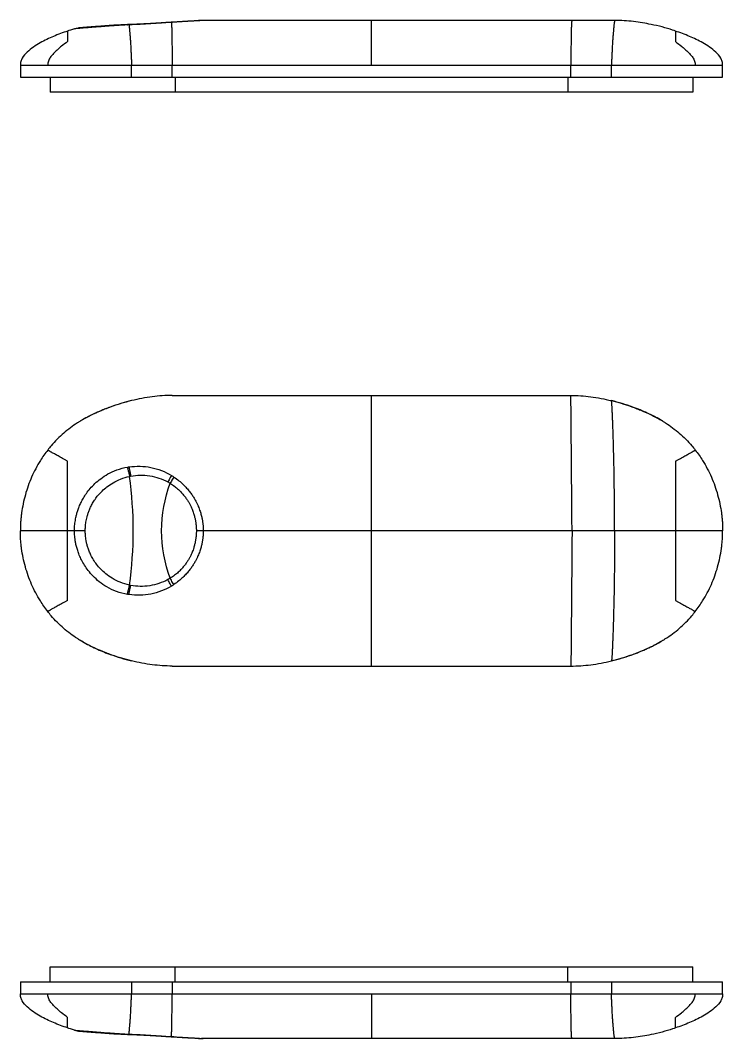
# Model space of a CAD drawing. Extents: x 12 to 460, y -119 to 203.
# Drawn here: x 320.1 to 367.1, y 65.9 to 134 of the extents above; entities that cross this region are included whole.
import ezdxf

# ---------------------------------------------------------------- set-up
doc = ezdxf.new("R2010")
doc.units = 0
doc.header["$LTSCALE"] = 16.335
doc.header["$MEASUREMENT"] = 0
doc.layers.get('0').update_dxf_attribs({"linetype": 'CONTINUOUS'})

msp = doc.modelspace()

# ---------------------------------------------------------------- linework, layer by layer
at = {"color": 7, "linetype": 'Continuous'}
for p, q in [((323.72, 133.469), (323.982, 133.524)), ((323.982, 133.524), (323.983, 133.524)), ((330.209, 133.897), (330.142, 133.899)), ((330.379, 133.908), (330.31, 133.91)), ((330.31, 133.91), (330.31, 133.91)), ((332.344, 134.033), (332.232, 134.029)), ((359.871, 134.033), (332.344, 134.033)), ((343.601, 131.033), (343.601, 134.033)), ((323.263, 133.319), (323.263, 132.61)), ((363.938, 133.319), (363.938, 132.61)), ((320.101, 131.033), (320.101, 130.233)), ((320.101, 131.033), (367.101, 131.033)), ((327.545, 130.233), (327.545, 131.033)), ((330.262, 130.233), (330.262, 131.033)), ((356.939, 130.233), (356.939, 131.033)), ((359.656, 130.233), (359.656, 131.033)), ((367.101, 130.233), (367.101, 131.033)), ((320.101, 130.233), (367.101, 130.233)), ((322.101, 130.233), (322.101, 129.233)), ((330.451, 130.233), (330.451, 129.233)), ((356.751, 130.233), (356.751, 129.233)), ((365.101, 130.233), (365.101, 129.233)), ((365.101, 129.233), (322.101, 129.233)), ((327.545, 108.597), (327.545, 108.597)), ((330.262, 108.944), (356.939, 108.944)), ((343.601, 90.844), (343.601, 108.944)), ((359.656, 108.597), (359.656, 108.597)), ((324.105, 107.221), (324.077, 107.204)), ((363.096, 107.221), (363.124, 107.204)), ((323.263, 95.238), (323.263, 104.549)), ((363.938, 104.549), (363.938, 95.238)), ((324.445, 99.894), (320.101, 99.894)), ((367.101, 99.894), (331.88, 99.894)), ((324.105, 92.567), (324.077, 92.584)), ((363.096, 92.567), (363.124, 92.584)), ((327.545, 91.191), (327.545, 91.191)), ((330.262, 90.844), (356.939, 90.844)), ((359.656, 91.191), (359.656, 91.191)), ((322.101, 69.725), (322.101, 70.725)), ((322.101, 70.725), (365.101, 70.725)), ((330.451, 69.725), (330.451, 70.725)), ((356.751, 69.725), (356.751, 70.725)), ((365.101, 69.725), (365.101, 70.725)), ((320.101, 69.725), (320.101, 68.925)), ((320.101, 69.725), (367.101, 69.725)), ((327.545, 69.725), (327.545, 68.925)), ((330.262, 69.725), (330.262, 68.925)), ((356.939, 69.725), (356.939, 68.925)), ((359.656, 69.725), (359.656, 68.925)), ((367.101, 68.925), (367.101, 69.725)), ((320.101, 68.925), (367.101, 68.925)), ((343.601, 68.925), (343.601, 65.925)), ((323.263, 66.639), (323.263, 67.348)), ((363.938, 66.639), (363.938, 67.348)), ((323.72, 66.489), (323.982, 66.434)), ((323.982, 66.434), (323.983, 66.434)), ((330.209, 66.061), (330.142, 66.059)), ((330.379, 66.049), (330.31, 66.048)), ((330.31, 66.048), (330.31, 66.048)), ((332.344, 65.925), (332.232, 65.929)), ((359.871, 65.925), (332.344, 65.925))]:
    msp.add_line(p, q, dxfattribs=at)
for points in [[(324.048, 133.498), (324.01, 133.495), (323.973, 133.492), (323.936, 133.489)], [(324.018, 133.528), (324.006, 133.526), (323.994, 133.525), (323.982, 133.524)], [(324.441, 133.562), (324.42, 133.56), (324.399, 133.559), (324.378, 133.557)], [(324.443, 133.529), (324.426, 133.527), (324.409, 133.526), (324.391, 133.525)], [(327.325, 133.751), (327.306, 133.75), (327.288, 133.75), (327.27, 133.749)], [(327.325, 133.751), (327.306, 133.75), (327.288, 133.75), (327.27, 133.749)], [(327.415, 133.754), (327.401, 133.753), (327.386, 133.753), (327.372, 133.752)], [(327.372, 133.731), (327.382, 133.741), (327.394, 133.751), (327.408, 133.753)], [(327.416, 133.733), (327.401, 133.732), (327.387, 133.732), (327.372, 133.731)], [(327.408, 133.753), (327.41, 133.753), (327.413, 133.753), (327.415, 133.753)], [(327.48, 133.755), (327.459, 133.755), (327.437, 133.754), (327.415, 133.754)], [(328.064, 133.777), (327.869, 133.769), (327.675, 133.761), (327.48, 133.755)], [(328.458, 133.796), (328.327, 133.789), (328.195, 133.783), (328.064, 133.777)], [(328.802, 133.815), (328.688, 133.808), (328.573, 133.802), (328.458, 133.796)], [(329.232, 133.84), (329.089, 133.832), (328.946, 133.823), (328.802, 133.815)], [(329.529, 133.859), (329.43, 133.853), (329.331, 133.847), (329.232, 133.84)], [(329.968, 133.888), (329.822, 133.878), (329.675, 133.869), (329.529, 133.859)], [(330.121, 133.898), (330.07, 133.894), (330.019, 133.891), (329.968, 133.888)], [(330.142, 133.899), (330.135, 133.898), (330.128, 133.898), (330.121, 133.898)], [(330.178, 133.901), (330.166, 133.9), (330.154, 133.9), (330.142, 133.899)], [(330.209, 133.897), (330.187, 133.895), (330.165, 133.894), (330.142, 133.892)], [(330.224, 133.904), (330.207, 133.903), (330.19, 133.902), (330.173, 133.901)], [(330.295, 133.903), (330.266, 133.901), (330.238, 133.899), (330.209, 133.897)], [(330.31, 133.91), (330.3, 133.909), (330.29, 133.908), (330.28, 133.908)], [(330.379, 133.908), (330.351, 133.906), (330.323, 133.904), (330.295, 133.903)], [(330.379, 133.914), (330.356, 133.913), (330.333, 133.911), (330.31, 133.91)], [(331.661, 133.989), (331.585, 133.984), (331.509, 133.98), (331.432, 133.976)], [(331.814, 133.998), (331.763, 133.995), (331.712, 133.992), (331.661, 133.989)], [(331.919, 134.005), (331.905, 134.004), (331.891, 134.003), (331.877, 134.002)], [(331.92, 134.005), (331.906, 134.004), (331.892, 134.003), (331.877, 134.002)], [(332.09, 134.017), (332.07, 134.016), (332.051, 134.014), (332.031, 134.013)], [(332.167, 134.023), (332.141, 134.021), (332.116, 134.019), (332.09, 134.017)], [(327.545, 108.597), (327.06, 108.479), (326.581, 108.333), (326.111, 108.162)], [(361.09, 108.162), (360.62, 108.333), (360.141, 108.479), (359.656, 108.597)], [(325.741, 108.021), (325.423, 107.895), (325.11, 107.757), (324.804, 107.604)], [(326.112, 108.162), (325.988, 108.117), (325.864, 108.07), (325.741, 108.021)], [(361.09, 108.162), (361.214, 108.117), (361.337, 108.07), (361.46, 108.021)], [(362.398, 107.604), (362.091, 107.757), (361.778, 107.895), (361.46, 108.021)], [(324.105, 107.221), (324.096, 107.215), (324.087, 107.209), (324.077, 107.204)], [(324.134, 107.238), (324.125, 107.232), (324.115, 107.226), (324.105, 107.221)], [(324.134, 107.238), (324.125, 107.232), (324.115, 107.226), (324.105, 107.221)], [(324.804, 107.604), (324.576, 107.49), (324.353, 107.369), (324.134, 107.238)], [(362.398, 107.604), (362.625, 107.49), (362.849, 107.369), (363.067, 107.238)], [(363.096, 107.221), (363.086, 107.226), (363.076, 107.232), (363.067, 107.238)], [(363.067, 107.238), (363.076, 107.232), (363.086, 107.226), (363.096, 107.221)], [(363.124, 107.204), (363.115, 107.209), (363.105, 107.215), (363.096, 107.221)], [(327.407, 96.256), (327.572, 97.46), (327.739, 99.894), (327.572, 102.327), (327.407, 103.532)], [(330.124, 96.717), (329.762, 97.73), (329.351, 99.894), (329.762, 102.058), (330.124, 103.071)], [(324.077, 92.584), (324.087, 92.578), (324.096, 92.573), (324.105, 92.567)], [(324.105, 92.567), (324.115, 92.561), (324.125, 92.555), (324.134, 92.549)], [(324.134, 92.549), (324.125, 92.555), (324.115, 92.561), (324.105, 92.567)], [(324.804, 92.184), (324.576, 92.297), (324.353, 92.419), (324.134, 92.549)], [(324.804, 92.184), (325.11, 92.031), (325.423, 91.892), (325.741, 91.766)], [(361.46, 91.766), (361.778, 91.892), (362.091, 92.031), (362.398, 92.184)], [(362.398, 92.184), (362.625, 92.297), (362.849, 92.419), (363.067, 92.549)], [(363.067, 92.549), (363.076, 92.555), (363.086, 92.561), (363.096, 92.567)], [(363.067, 92.549), (363.076, 92.555), (363.086, 92.561), (363.096, 92.567)], [(363.096, 92.567), (363.105, 92.573), (363.115, 92.578), (363.124, 92.584)], [(326.112, 91.626), (325.988, 91.671), (325.864, 91.718), (325.741, 91.766)], [(326.111, 91.626), (326.581, 91.455), (327.06, 91.309), (327.545, 91.191)], [(359.656, 91.191), (360.141, 91.309), (360.62, 91.455), (361.09, 91.626)], [(361.09, 91.626), (361.214, 91.671), (361.337, 91.718), (361.46, 91.766)], [(323.985, 66.465), (324.003, 66.463), (324.022, 66.462), (324.041, 66.46)], [(324.378, 66.401), (324.399, 66.399), (324.42, 66.397), (324.441, 66.396)], [(327.27, 66.209), (327.288, 66.208), (327.306, 66.207), (327.325, 66.207)], [(327.27, 66.209), (327.288, 66.208), (327.306, 66.207), (327.325, 66.207)], [(327.372, 66.226), (327.382, 66.216), (327.394, 66.207), (327.408, 66.205)], [(327.372, 66.226), (327.387, 66.226), (327.401, 66.225), (327.416, 66.225)], [(327.408, 66.205), (327.41, 66.204), (327.413, 66.204), (327.415, 66.204)], [(327.415, 66.204), (327.437, 66.203), (327.459, 66.203), (327.48, 66.202)], [(327.48, 66.202), (327.675, 66.196), (327.869, 66.189), (328.064, 66.181)], [(328.064, 66.181), (328.195, 66.175), (328.327, 66.168), (328.458, 66.162)], [(328.458, 66.162), (328.573, 66.156), (328.688, 66.149), (328.802, 66.143)], [(328.802, 66.143), (328.946, 66.135), (329.089, 66.126), (329.232, 66.117)], [(329.232, 66.117), (329.331, 66.111), (329.43, 66.105), (329.529, 66.098)], [(329.529, 66.098), (329.675, 66.089), (329.822, 66.08), (329.968, 66.07)], [(329.968, 66.07), (330.019, 66.067), (330.07, 66.063), (330.121, 66.06)], [(330.142, 66.066), (330.165, 66.064), (330.187, 66.062), (330.209, 66.061)], [(330.121, 66.06), (330.128, 66.06), (330.135, 66.059), (330.142, 66.059)], [(330.142, 66.059), (330.152, 66.058), (330.162, 66.058), (330.173, 66.057)], [(330.209, 66.055), (330.231, 66.053), (330.253, 66.052), (330.275, 66.05)], [(330.224, 66.054), (330.241, 66.052), (330.258, 66.051), (330.275, 66.05)], [(330.275, 66.05), (330.287, 66.05), (330.298, 66.049), (330.31, 66.048)], [(330.31, 66.054), (330.333, 66.053), (330.356, 66.051), (330.379, 66.049)], [(330.31, 66.048), (330.333, 66.047), (330.356, 66.045), (330.379, 66.044)], [(330.31, 66.048), (330.333, 66.047), (330.356, 66.045), (330.379, 66.044)], [(330.827, 66.016), (330.957, 66.009), (331.088, 66.001), (331.218, 65.994)], [(331.432, 65.982), (331.509, 65.978), (331.585, 65.973), (331.661, 65.969)], [(331.837, 65.961), (331.869, 65.959), (331.9, 65.957), (331.931, 65.955)], [(331.877, 65.955), (331.891, 65.954), (331.905, 65.953), (331.919, 65.952)], [(331.92, 65.952), (331.957, 65.95), (331.994, 65.947), (332.031, 65.945)], [(332.031, 65.945), (332.051, 65.943), (332.07, 65.942), (332.09, 65.94)], [(332.09, 65.94), (332.116, 65.938), (332.141, 65.936), (332.167, 65.934)]]:
    msp.add_open_spline(points, degree=3, dxfattribs=at)
for points, knots in [([(324.441, 133.562), (324.42, 133.56), (324.333, 133.554), (324.203, 133.544), (324.072, 133.533), (324.005, 133.527), (323.983, 133.524)], [0, 0, 0, 0, 0.0631662, 0.2601363, 0.3905192, 0.4597004, 0.4597004, 0.4597004, 0.4597004]), ([(324.391, 133.525), (324.326, 133.52), (324.212, 133.511), (324.097, 133.502), (324.048, 133.498)], [0, 0, 0, 0, 0.1954442, 0.3448845, 0.3448845, 0.3448845, 0.3448845]), ([(327.27, 133.749), (327.076, 133.743), (326.667, 133.722), (326.073, 133.681), (325.518, 133.641), (325.055, 133.607), (324.706, 133.581), (324.512, 133.567), (324.441, 133.562)], [0, 0, 0, 0, 0.581744, 1.228353, 1.786484, 2.251107, 2.620154, 2.835468, 2.835468, 2.835468, 2.835468]), ([(327.271, 133.727), (327.024, 133.717), (326.565, 133.689), (325.933, 133.642), (325.411, 133.603), (324.995, 133.571), (324.684, 133.547), (324.51, 133.534), (324.443, 133.529)], [0, 0, 0, 0, 0.740191, 1.381389, 1.899703, 2.310237, 2.633547, 2.834874, 2.834874, 2.834874, 2.834874]), ([(327.271, 133.727), (327.283, 133.738), (327.302, 133.749), (327.322, 133.751), (327.325, 133.751)], [0, 0, 0, 0, 0.05015775, 0.05948788, 0.05948788, 0.05948788, 0.05948788]), ([(327.372, 133.731), (327.355, 133.731), (327.321, 133.729), (327.288, 133.728), (327.271, 133.727)], [0, 0, 0, 0, 0.0508752, 0.101429, 0.101429, 0.101429, 0.101429]), ([(327.406, 133.753), (327.379, 133.753), (327.352, 133.752), (327.325, 133.751), (327.325, 133.751)], [0, 0, 0, 0, 0.07986322, 0.0812337, 0.0812337, 0.0812337, 0.0812337]), ([(327.372, 133.752), (327.359, 133.752), (327.343, 133.752), (327.328, 133.751), (327.325, 133.751)], [0, 0, 0, 0, 0.03834485, 0.04672289, 0.04672289, 0.04672289, 0.04672289]), ([(327.372, 133.731), (327.376, 133.695), (327.386, 133.612), (327.4, 133.471), (327.416, 133.296), (327.434, 133.082), (327.449, 132.875), (327.462, 132.681), (327.473, 132.509), (327.484, 132.314), (327.495, 132.097), (327.507, 131.859), (327.52, 131.601), (327.533, 131.324), (327.541, 131.132), (327.545, 131.033)], [0, 0, 0, 0, 0.108901, 0.250468, 0.425116, 0.637551, 0.895208, 1.047249, 1.219196, 1.413976, 1.632404, 1.871579, 2.129127, 2.405856, 2.704639, 2.704639, 2.704639, 2.704639]), ([(327.415, 133.754), (327.414, 133.754), (327.411, 133.753), (327.408, 133.753), (327.406, 133.753)], [0, 0, 0, 0, 0.004440556, 0.009122164, 0.009122164, 0.009122164, 0.009122164]), ([(330.142, 133.899), (329.938, 133.886), (329.492, 133.856), (328.801, 133.813), (328.096, 133.777), (327.633, 133.76), (327.415, 133.754)], [0, 0, 0, 0, 0.613299, 1.33939, 2.078526, 2.730876, 2.730876, 2.730876, 2.730876]), ([(330.142, 133.892), (329.944, 133.879), (329.511, 133.848), (328.834, 133.802), (328.123, 133.761), (327.647, 133.741), (327.416, 133.733)], [0, 0, 0, 0, 0.5959, 1.302741, 2.037068, 2.731244, 2.731244, 2.731244, 2.731244]), ([(330.173, 133.901), (330.172, 133.901), (330.162, 133.9), (330.152, 133.899), (330.142, 133.899)], [0, 0, 0, 0, 0.00123848, 0.03077783, 0.03077783, 0.03077783, 0.03077783]), ([(330.31, 133.91), (330.3, 133.909), (330.256, 133.906), (330.212, 133.903), (330.178, 133.901)], [0, 0, 0, 0, 0.0285781, 0.1325616, 0.1325616, 0.1325616, 0.1325616]), ([(330.209, 133.897), (330.21, 133.893), (330.212, 133.868), (330.216, 133.811), (330.221, 133.717), (330.227, 133.591), (330.232, 133.427), (330.237, 133.216), (330.241, 133.005), (330.244, 132.803), (330.247, 132.617), (330.249, 132.405), (330.252, 132.167), (330.254, 131.907), (330.257, 131.63), (330.259, 131.337), (330.261, 131.136), (330.262, 131.033)], [0, 0, 0, 0, 0.010464, 0.077516, 0.170316, 0.293981, 0.4552, 0.662644, 0.926609, 1.086767, 1.270953, 1.482849, 1.72335, 1.985498, 2.262595, 2.55455, 2.864786, 2.864786, 2.864786, 2.864786]), ([(330.28, 133.908), (330.278, 133.908), (330.26, 133.906), (330.241, 133.905), (330.224, 133.904)], [0, 0, 0, 0, 0.00460364, 0.05648585, 0.05648585, 0.05648585, 0.05648585]), ([(331.877, 134.002), (331.806, 133.998), (331.614, 133.986), (331.264, 133.966), (330.837, 133.942), (330.529, 133.923), (330.379, 133.914)], [0, 0, 0, 0, 0.215976, 0.576346, 1.049982, 1.501584, 1.501584, 1.501584, 1.501584]), ([(331.878, 133.999), (331.856, 133.998), (331.795, 133.994), (331.69, 133.987), (331.553, 133.98), (331.389, 133.97), (331.194, 133.959), (330.962, 133.946), (330.687, 133.929), (330.487, 133.916), (330.379, 133.908)], [0, 0, 0, 0, 0.066747, 0.180561, 0.316694, 0.47944, 0.672979, 0.902347, 1.175555, 1.501606, 1.501606, 1.501606, 1.501606]), ([(331.985, 134.006), (331.959, 134.004), (331.923, 134.002), (331.887, 134), (331.878, 133.999)], [0, 0, 0, 0, 0.0792575, 0.1074914, 0.1074914, 0.1074914, 0.1074914]), ([(332.232, 134.029), (332.217, 134.027), (332.17, 134.024), (332.066, 134.015), (331.977, 134.009), (331.92, 134.005)], [0, 0, 0, 0, 0.0446716, 0.1424567, 0.3123174, 0.3123174, 0.3123174, 0.3123174]), ([(332.106, 134.014), (332.088, 134.013), (332.048, 134.01), (332.007, 134.007), (331.985, 134.006)], [0, 0, 0, 0, 0.0554098, 0.1217169, 0.1217169, 0.1217169, 0.1217169]), ([(332.191, 134.02), (332.178, 134.019), (332.15, 134.017), (332.122, 134.015), (332.106, 134.014)], [0, 0, 0, 0, 0.03834689, 0.08454421, 0.08454421, 0.08454421, 0.08454421]), ([(332.344, 134.033), (332.343, 134.033), (332.341, 134.032), (332.337, 134.032), (332.332, 134.032), (332.326, 134.031), (332.319, 134.031), (332.31, 134.03), (332.299, 134.029), (332.285, 134.028), (332.268, 134.026), (332.247, 134.025), (332.22, 134.023), (332.201, 134.021), (332.191, 134.02)], [0, 0, 0, 0, 0.0036209, 0.0072889, 0.0119546, 0.0177246, 0.0248202, 0.0335938, 0.0445584, 0.0583076, 0.0754172, 0.0965534, 0.122491, 0.154124, 0.154124, 0.154124, 0.154124]), ([(357.022, 134.033), (357.021, 134.033), (357.018, 134.031), (357.015, 134.025), (357.01, 134.012), (357.006, 133.991), (357.001, 133.964), (356.995, 133.929), (356.99, 133.88), (356.985, 133.811), (356.98, 133.717), (356.975, 133.591), (356.969, 133.427), (356.964, 133.216), (356.96, 133.005), (356.957, 132.803), (356.954, 132.617), (356.952, 132.405), (356.949, 132.167), (356.947, 131.907), (356.944, 131.63), (356.942, 131.337), (356.94, 131.136), (356.939, 131.033)], [0, 0, 0, 0, 0.00288, 0.007392, 0.022098, 0.043641, 0.071058, 0.104884, 0.151584, 0.218635, 0.311435, 0.435101, 0.596319, 0.803763, 1.067728, 1.227887, 1.412072, 1.623968, 1.864469, 2.126618, 2.403714, 2.695669, 3.005906, 3.005906, 3.005906, 3.005906]), ([(359.871, 134.033), (359.869, 134.025), (359.865, 133.994), (359.858, 133.946), (359.849, 133.884), (359.839, 133.815), (359.828, 133.727), (359.816, 133.614), (359.801, 133.471), (359.785, 133.296), (359.767, 133.082), (359.752, 132.875), (359.739, 132.681), (359.728, 132.509), (359.717, 132.314), (359.706, 132.097), (359.694, 131.859), (359.681, 131.601), (359.669, 131.324), (359.66, 131.132), (359.656, 131.033)], [0, 0, 0, 0, 0.024037, 0.093609, 0.145391, 0.212767, 0.30059, 0.413205, 0.554772, 0.72942, 0.941855, 1.199512, 1.351553, 1.5235, 1.71828, 1.936708, 2.175883, 2.433431, 2.710159, 3.008943, 3.008943, 3.008943, 3.008943]), ([(363.938, 133.319), (363.877, 133.34), (363.586, 133.44), (363.046, 133.6), (362.373, 133.754), (361.731, 133.87), (360.92, 133.985), (360.293, 134.033), (359.871, 134.033)], [0, 0, 0, 0, 0.193267, 0.922448, 1.688657, 2.263542, 2.878786, 4.145597, 4.145597, 4.145597, 4.145597]), ([(323.263, 133.319), (322.945, 133.206), (322.475, 133.036), (321.866, 132.764), (321.42, 132.528), (320.976, 132.251), (320.552, 131.932), (320.259, 131.597), (320.124, 131.283), (320.101, 131.116), (320.101, 131.033)], [0, 0, 0, 0, 1.011947, 1.500218, 1.998385, 2.524146, 3.069692, 3.588041, 3.835488, 4.085479, 4.085479, 4.085479, 4.085479]), ([(323.72, 133.469), (323.628, 133.441), (323.476, 133.392), (323.324, 133.34), (323.263, 133.319)], [0, 0, 0, 0, 0.287662, 0.4809293, 0.4809293, 0.4809293, 0.4809293]), ([(323.936, 133.489), (323.909, 133.487), (323.863, 133.483), (323.804, 133.478), (323.765, 133.474), (323.74, 133.471), (323.727, 133.47), (323.721, 133.469), (323.72, 133.469)], [0, 0, 0, 0, 0.0814544, 0.1390568, 0.1774603, 0.2008787, 0.213311, 0.2171328, 0.2171328, 0.2171328, 0.2171328]), ([(367.101, 131.033), (367.101, 131.116), (367.077, 131.283), (366.942, 131.597), (366.65, 131.932), (366.225, 132.251), (365.781, 132.528), (365.335, 132.764), (364.727, 133.036), (364.256, 133.206), (363.938, 133.319)], [0, 0, 0, 0, 0.24999, 0.497438, 1.015787, 1.561333, 2.087093, 2.585261, 3.073531, 4.085479, 4.085479, 4.085479, 4.085479]), ([(323.263, 132.61), (323.121, 132.512), (322.912, 132.357), (322.649, 132.128), (322.458, 131.948), (322.27, 131.762), (322.094, 131.558), (321.985, 131.354), (321.94, 131.174), (321.931, 131.08), (321.929, 131.033)], [0, 0, 0, 0, 0.518401, 0.779992, 1.042922, 1.30709, 1.574484, 1.848635, 1.989044, 2.130589, 2.130589, 2.130589, 2.130589]), ([(363.938, 132.61), (364.081, 132.512), (364.289, 132.357), (364.552, 132.128), (364.743, 131.948), (364.932, 131.762), (365.107, 131.558), (365.216, 131.354), (365.261, 131.174), (365.27, 131.08), (365.272, 131.033)], [0, 0, 0, 0, 0.518401, 0.779992, 1.042922, 1.30709, 1.574484, 1.848635, 1.989044, 2.130589, 2.130589, 2.130589, 2.130589]), ([(327.545, 108.597), (327.102, 108.489), (326.622, 108.345), (326.152, 108.177), (326.112, 108.162)], [0, 0, 0, 0, 1.369548, 1.498645, 1.498645, 1.498645, 1.498645]), ([(330.262, 108.944), (329.817, 108.944), (328.902, 108.879), (328.002, 108.709), (327.545, 108.597)], [0, 0, 0, 0, 1.333292, 2.743324, 2.743324, 2.743324, 2.743324]), ([(356.939, 108.944), (357.384, 108.944), (358.299, 108.879), (359.199, 108.709), (359.656, 108.597)], [0, 0, 0, 0, 1.333292, 2.743324, 2.743324, 2.743324, 2.743324]), ([(357.022, 99.894), (357.018, 100.319), (357.011, 101.17), (357.001, 102.446), (356.991, 103.718), (356.982, 104.773), (356.975, 105.609), (356.97, 106.223), (356.965, 106.825), (356.961, 107.314), (356.957, 107.69), (356.955, 107.914), (356.953, 108.084), (356.952, 108.202), (356.951, 108.313), (356.95, 108.417), (356.948, 108.513), (356.947, 108.602), (356.946, 108.671), (356.945, 108.723), (356.944, 108.759), (356.944, 108.792), (356.943, 108.824), (356.943, 108.853), (356.942, 108.876), (356.942, 108.893), (356.941, 108.905), (356.941, 108.915), (356.941, 108.924), (356.94, 108.932), (356.94, 108.937), (356.94, 108.941), (356.94, 108.942), (356.939, 108.943), (356.939, 108.944), (356.939, 108.944)], [0, 0, 0, 0, 1.27702, 2.553093, 3.826411, 5.092861, 5.71833, 6.334267, 6.936847, 7.521937, 7.801894, 8.067014, 8.19212, 8.310799, 8.422005, 8.525614, 8.621747, 8.710567, 8.792107, 8.829993, 8.865847, 8.899588, 8.931141, 8.960436, 8.987399, 8.999944, 9.011644, 9.022255, 9.031532, 9.039232, 9.045112, 9.047294, 9.04893, 9.049992, 9.050463, 9.050463, 9.050463, 9.050463]), ([(359.656, 108.597), (360.099, 108.489), (360.579, 108.345), (361.049, 108.177), (361.09, 108.162)], [0, 0, 0, 0, 1.369548, 1.498645, 1.498645, 1.498645, 1.498645]), ([(359.871, 99.894), (359.871, 100.3), (359.868, 101.112), (359.858, 102.327), (359.842, 103.538), (359.822, 104.54), (359.803, 105.334), (359.787, 105.917), (359.77, 106.485), (359.753, 106.947), (359.739, 107.308), (359.731, 107.528), (359.723, 107.7), (359.718, 107.824), (359.712, 107.942), (359.706, 108.055), (359.7, 108.16), (359.694, 108.256), (359.688, 108.344), (359.683, 108.41), (359.679, 108.458), (359.676, 108.49), (359.672, 108.518), (359.669, 108.543), (359.666, 108.564), (359.663, 108.58), (359.66, 108.59), (359.658, 108.595), (359.656, 108.597), (359.656, 108.597)], [0, 0, 0, 0, 1.218664, 2.435495, 3.646914, 4.849194, 5.443875, 6.028914, 6.598061, 7.148488, 7.417145, 7.680404, 7.808926, 7.933622, 8.052864, 8.165626, 8.27104, 8.368254, 8.456352, 8.53414, 8.568776, 8.600373, 8.628786, 8.653872, 8.675342, 8.692318, 8.703834, 8.70733, 8.709351, 8.709351, 8.709351, 8.709351]), ([(325.741, 108.021), (325.683, 107.998), (325.397, 107.882), (325.084, 107.742), (324.833, 107.618), (324.804, 107.604)], [0, 0, 0, 0, 0.187376, 0.928694, 1.026911, 1.026911, 1.026911, 1.026911]), ([(326.111, 108.162), (326.077, 108.15), (325.953, 108.104), (325.83, 108.057), (325.741, 108.021)], [0, 0, 0, 0, 0.1092585, 0.3957963, 0.3957963, 0.3957963, 0.3957963]), ([(361.46, 108.021), (361.371, 108.057), (361.248, 108.104), (361.124, 108.15), (361.09, 108.162)], [0, 0, 0, 0, 0.2865378, 0.3957963, 0.3957963, 0.3957963, 0.3957963]), ([(361.46, 108.021), (361.518, 107.998), (361.805, 107.882), (362.117, 107.742), (362.368, 107.618), (362.398, 107.604)], [0, 0, 0, 0, 0.187376, 0.928694, 1.026911, 1.026911, 1.026911, 1.026911]), ([(324.077, 107.204), (324.025, 107.172), (323.649, 106.938), (322.969, 106.438), (322.332, 105.793), (322.004, 105.388), (321.929, 105.291)], [0, 0, 0, 0, 0.18237, 1.330199, 2.520559, 2.891171, 2.891171, 2.891171, 2.891171]), ([(324.804, 107.604), (324.737, 107.571), (324.511, 107.455), (324.289, 107.331), (324.134, 107.238)], [0, 0, 0, 0, 0.223021, 0.762523, 0.762523, 0.762523, 0.762523]), ([(363.067, 107.238), (362.912, 107.331), (362.69, 107.455), (362.464, 107.571), (362.398, 107.604)], [0, 0, 0, 0, 0.539502, 0.762523, 0.762523, 0.762523, 0.762523]), ([(363.124, 107.204), (363.176, 107.172), (363.552, 106.938), (364.232, 106.438), (364.869, 105.793), (365.197, 105.388), (365.272, 105.291)], [0, 0, 0, 0, 0.18237, 1.330199, 2.520559, 2.891171, 2.891171, 2.891171, 2.891171]), ([(321.929, 105.291), (321.754, 105.065), (321.353, 104.487), (320.828, 103.492), (320.477, 102.507), (320.281, 101.699), (320.194, 101.191), (320.145, 100.787), (320.124, 100.536), (320.112, 100.337), (320.105, 100.188), (320.101, 100.041), (320.101, 99.943), (320.101, 99.894)], [0, 0, 0, 0, 0.857179, 2.106774, 3.361473, 3.984429, 4.6003, 4.904632, 5.205982, 5.355412, 5.503938, 5.651507, 5.798066, 5.798066, 5.798066, 5.798066]), ([(323.263, 104.549), (323.206, 104.581), (323.093, 104.644), (322.928, 104.736), (322.774, 104.821), (322.633, 104.899), (322.506, 104.97), (322.392, 105.033), (322.29, 105.09), (322.201, 105.139), (322.128, 105.18), (322.068, 105.213), (322.021, 105.239), (321.985, 105.26), (321.957, 105.274), (321.941, 105.285), (321.931, 105.288), (321.929, 105.291)], [0, 0, 0, 0, 0.196895, 0.387614, 0.565658, 0.726431, 0.870189, 1.000751, 1.118718, 1.22088, 1.304842, 1.371732, 1.424656, 1.466337, 1.497367, 1.516718, 1.52658, 1.52658, 1.52658, 1.52658]), ([(363.938, 104.549), (363.995, 104.581), (364.108, 104.644), (364.273, 104.736), (364.427, 104.821), (364.568, 104.899), (364.695, 104.97), (364.809, 105.033), (364.911, 105.09), (365, 105.139), (365.074, 105.18), (365.133, 105.213), (365.18, 105.239), (365.216, 105.26), (365.244, 105.274), (365.26, 105.285), (365.27, 105.288), (365.272, 105.291)], [0, 0, 0, 0, 0.196895, 0.387614, 0.565658, 0.726431, 0.870189, 1.000751, 1.118718, 1.22088, 1.304842, 1.371732, 1.424656, 1.466337, 1.497367, 1.516718, 1.52658, 1.52658, 1.52658, 1.52658]), ([(365.272, 105.291), (365.447, 105.065), (365.849, 104.487), (366.373, 103.492), (366.724, 102.507), (366.92, 101.699), (367.007, 101.191), (367.056, 100.787), (367.077, 100.536), (367.089, 100.337), (367.096, 100.188), (367.1, 100.041), (367.101, 99.943), (367.101, 99.894)], [0, 0, 0, 0, 0.857179, 2.106774, 3.361473, 3.984429, 4.6003, 4.904632, 5.205982, 5.355412, 5.503938, 5.651507, 5.798066, 5.798066, 5.798066, 5.798066]), ([(327.372, 104.166), (327.616, 104.201), (328.11, 104.231), (328.846, 104.149), (329.556, 103.941), (329.999, 103.723), (330.209, 103.596)], [0, 0, 0, 0, 0.738742, 1.476451, 2.211218, 2.948224, 2.948224, 2.948224, 2.948224]), ([(323.72, 99.894), (323.72, 99.949), (323.723, 100.061), (323.734, 100.231), (323.752, 100.406), (323.78, 100.593), (323.819, 100.795), (323.873, 101.016), (323.946, 101.256), (324.041, 101.516), (324.166, 101.795), (324.325, 102.092), (324.526, 102.405), (324.779, 102.732), (325.096, 103.067), (325.489, 103.4), (325.977, 103.719), (326.577, 103.993), (327.029, 104.112), (327.271, 104.151)], [0, 0, 0, 0, 0.165707, 0.33556, 0.509895, 0.695823, 0.900756, 1.127352, 1.377669, 1.653564, 1.958045, 2.293153, 2.663101, 3.074826, 3.530674, 4.042177, 4.618114, 5.275609, 6.011018, 6.011018, 6.011018, 6.011018]), ([(324.445, 99.894), (324.445, 99.939), (324.447, 100.031), (324.456, 100.171), (324.47, 100.318), (324.491, 100.474), (324.521, 100.644), (324.563, 100.83), (324.621, 101.033), (324.699, 101.253), (324.801, 101.49), (324.932, 101.742), (325.099, 102.008), (325.31, 102.286), (325.575, 102.57), (325.907, 102.853), (326.32, 103.127), (326.825, 103.368), (327.204, 103.486), (327.407, 103.532)], [0, 0, 0, 0, 0.135418, 0.275962, 0.421512, 0.577296, 0.749202, 0.939389, 1.149765, 1.381953, 1.638559, 1.921345, 2.233372, 2.580348, 2.965533, 3.398504, 3.885911, 4.447394, 5.072171, 5.072171, 5.072171, 5.072171]), ([(327.271, 104.151), (327.288, 104.154), (327.321, 104.159), (327.355, 104.164), (327.372, 104.166)], [0, 0, 0, 0, 0.0510821, 0.1023402, 0.1023402, 0.1023402, 0.1023402]), ([(327.271, 104.151), (327.286, 104.082), (327.315, 103.944), (327.361, 103.737), (327.392, 103.6), (327.407, 103.532)], [0, 0, 0, 0, 0.2118507, 0.4247785, 0.6344915, 0.6344915, 0.6344915, 0.6344915]), ([(327.372, 104.166), (327.384, 104.097), (327.408, 103.959), (327.445, 103.753), (327.47, 103.616), (327.482, 103.548)], [0, 0, 0, 0, 0.2096228, 0.4201942, 0.6275616, 0.6275616, 0.6275616, 0.6275616]), ([(327.407, 103.532), (327.42, 103.535), (327.445, 103.54), (327.47, 103.545), (327.482, 103.548)], [0, 0, 0, 0, 0.03815938, 0.07624075, 0.07624075, 0.07624075, 0.07624075]), ([(327.482, 103.548), (327.691, 103.587), (328.118, 103.631), (328.759, 103.588), (329.387, 103.435), (329.782, 103.262), (329.971, 103.159)], [0, 0, 0, 0, 0.638333, 1.27931, 1.919996, 2.565939, 2.565939, 2.565939, 2.565939]), ([(330.209, 103.596), (330.182, 103.548), (330.128, 103.45), (330.049, 103.304), (329.997, 103.207), (329.971, 103.159)], [0, 0, 0, 0, 0.167696, 0.3344545, 0.4981979, 0.4981979, 0.4981979, 0.4981979]), ([(330.209, 103.596), (330.238, 103.579), (330.295, 103.544), (330.351, 103.507), (330.379, 103.489)], [0, 0, 0, 0, 0.1004754, 0.2008827, 0.2008827, 0.2008827, 0.2008827]), ([(329.971, 103.159), (329.997, 103.145), (330.048, 103.116), (330.099, 103.086), (330.124, 103.071)], [0, 0, 0, 0, 0.0884945, 0.1769941, 0.1769941, 0.1769941, 0.1769941]), ([(330.379, 103.489), (330.35, 103.442), (330.292, 103.349), (330.207, 103.209), (330.152, 103.117), (330.124, 103.071)], [0, 0, 0, 0, 0.164852, 0.3286946, 0.4895549, 0.4895549, 0.4895549, 0.4895549]), ([(330.124, 103.071), (330.229, 103.007), (330.422, 102.876), (330.678, 102.662), (330.891, 102.449), (331.069, 102.241), (331.217, 102.042), (331.34, 101.852), (331.441, 101.674), (331.524, 101.506), (331.592, 101.349), (331.649, 101.202), (331.696, 101.064), (331.734, 100.936), (331.766, 100.817), (331.791, 100.708), (331.811, 100.608), (331.828, 100.516), (331.84, 100.433), (331.85, 100.357), (331.858, 100.287), (331.865, 100.222), (331.87, 100.159), (331.874, 100.096), (331.877, 100.032), (331.88, 99.965), (331.88, 99.918), (331.88, 99.894)], [0, 0, 0, 0, 0.368686, 0.699221, 0.998213, 1.271034, 1.518808, 1.743263, 1.947333, 2.133602, 2.304623, 2.46212, 2.60712, 2.740513, 2.862922, 2.974924, 3.077117, 3.17009, 3.254412, 3.330585, 3.39982, 3.464437, 3.526887, 3.589249, 3.652983, 3.719506, 3.792275, 3.792275, 3.792275, 3.792275]), ([(330.379, 103.489), (330.495, 103.411), (330.708, 103.254), (330.99, 103.004), (331.225, 102.759), (331.421, 102.524), (331.586, 102.3), (331.723, 102.088), (331.836, 101.889), (331.93, 101.701), (332.008, 101.526), (332.072, 101.362), (332.126, 101.209), (332.17, 101.067), (332.206, 100.935), (332.236, 100.813), (332.26, 100.702), (332.279, 100.599), (332.295, 100.506), (332.307, 100.421), (332.317, 100.343), (332.325, 100.27), (332.332, 100.198), (332.337, 100.127), (332.341, 100.054), (332.344, 99.976), (332.344, 99.922), (332.344, 99.894)], [0, 0, 0, 0, 0.418201, 0.792582, 1.129854, 1.435725, 1.712123, 1.962809, 2.191142, 2.399636, 2.590701, 2.766421, 2.928062, 3.076739, 3.213257, 3.338276, 3.452463, 3.556468, 3.650917, 3.736359, 3.814149, 3.886899, 3.957407, 4.028109, 4.100853, 4.177588, 4.262499, 4.262499, 4.262499, 4.262499]), ([(321.929, 94.497), (321.754, 94.723), (321.353, 95.301), (320.828, 96.295), (320.477, 97.281), (320.281, 98.089), (320.194, 98.596), (320.145, 99.001), (320.124, 99.252), (320.112, 99.451), (320.105, 99.599), (320.101, 99.747), (320.101, 99.845), (320.101, 99.894)], [0, 0, 0, 0, 0.857179, 2.106774, 3.361473, 3.984429, 4.6003, 4.904632, 5.205982, 5.355412, 5.503938, 5.651507, 5.798066, 5.798066, 5.798066, 5.798066]), ([(327.271, 95.636), (327.019, 95.677), (326.542, 95.805), (325.906, 96.105), (325.386, 96.463), (324.973, 96.839), (324.648, 97.215), (324.394, 97.579), (324.197, 97.926), (324.048, 98.253), (323.936, 98.557), (323.855, 98.838), (323.797, 99.095), (323.759, 99.326), (323.735, 99.533), (323.723, 99.719), (323.72, 99.837), (323.72, 99.894)], [0, 0, 0, 0, 0.764478, 1.471831, 2.098731, 2.651957, 3.144358, 3.585808, 3.981535, 4.33914, 4.661434, 4.952677, 5.216028, 5.450819, 5.656825, 5.840787, 6.010392, 6.010392, 6.010392, 6.010392]), ([(327.407, 96.256), (327.196, 96.303), (326.796, 96.43), (326.26, 96.693), (325.82, 96.999), (325.472, 97.319), (325.199, 97.637), (324.989, 97.947), (324.827, 98.242), (324.704, 98.518), (324.614, 98.776), (324.549, 99.013), (324.504, 99.229), (324.475, 99.424), (324.457, 99.597), (324.447, 99.751), (324.445, 99.848), (324.445, 99.894)], [0, 0, 0, 0, 0.649641, 1.253299, 1.78373, 2.251799, 2.667317, 3.039457, 3.373399, 3.674839, 3.946068, 4.190769, 4.411745, 4.608584, 4.780739, 4.933068, 5.07169, 5.07169, 5.07169, 5.07169]), ([(331.88, 99.894), (331.88, 99.87), (331.88, 99.825), (331.877, 99.76), (331.874, 99.7), (331.871, 99.641), (331.866, 99.582), (331.86, 99.52), (331.853, 99.455), (331.844, 99.384), (331.833, 99.306), (331.819, 99.221), (331.801, 99.128), (331.779, 99.027), (331.752, 98.917), (331.719, 98.799), (331.679, 98.671), (331.63, 98.535), (331.572, 98.39), (331.502, 98.235), (331.417, 98.07), (331.315, 97.896), (331.193, 97.711), (331.046, 97.517), (330.871, 97.316), (330.662, 97.111), (330.413, 96.905), (330.226, 96.779), (330.124, 96.717)], [0, 0, 0, 0, 0.071859, 0.135349, 0.194833, 0.252838, 0.311547, 0.372663, 0.437879, 0.509014, 0.58741, 0.6736, 0.768108, 0.871483, 0.984289, 1.107078, 1.240326, 1.38465, 1.540911, 1.710156, 1.894186, 2.095395, 2.316066, 2.558882, 2.824964, 3.115733, 3.436206, 3.792319, 3.792319, 3.792319, 3.792319]), ([(332.344, 99.894), (332.344, 99.866), (332.344, 99.813), (332.341, 99.739), (332.337, 99.67), (332.333, 99.603), (332.327, 99.536), (332.32, 99.467), (332.311, 99.394), (332.3, 99.314), (332.286, 99.227), (332.269, 99.132), (332.248, 99.028), (332.222, 98.915), (332.19, 98.793), (332.152, 98.662), (332.106, 98.52), (332.051, 98.369), (331.984, 98.207), (331.905, 98.034), (331.81, 97.851), (331.696, 97.656), (331.559, 97.449), (331.396, 97.232), (331.202, 97.003), (330.972, 96.767), (330.697, 96.525), (330.491, 96.374), (330.379, 96.299)], [0, 0, 0, 0, 0.083856, 0.157124, 0.225071, 0.290892, 0.357229, 0.426085, 0.499403, 0.579238, 0.667095, 0.763563, 0.869216, 0.984661, 1.110525, 1.247423, 1.395927, 1.556858, 1.731267, 1.920443, 2.126497, 2.35153, 2.597904, 2.868855, 3.167411, 3.495563, 3.8586, 4.262541, 4.262541, 4.262541, 4.262541]), ([(357.022, 99.894), (357.018, 99.468), (357.011, 98.617), (357.001, 97.342), (356.991, 96.07), (356.982, 95.015), (356.975, 94.179), (356.97, 93.564), (356.965, 92.963), (356.961, 92.474), (356.957, 92.097), (356.955, 91.874), (356.953, 91.704), (356.952, 91.586), (356.951, 91.475), (356.95, 91.371), (356.948, 91.275), (356.947, 91.186), (356.946, 91.117), (356.945, 91.065), (356.944, 91.029), (356.944, 90.995), (356.943, 90.964), (356.943, 90.935), (356.942, 90.912), (356.942, 90.895), (356.941, 90.883), (356.941, 90.872), (356.941, 90.863), (356.94, 90.856), (356.94, 90.85), (356.94, 90.847), (356.94, 90.845), (356.939, 90.844), (356.939, 90.844), (356.939, 90.844)], [0, 0, 0, 0, 1.27702, 2.553093, 3.826411, 5.092861, 5.71833, 6.334267, 6.936847, 7.521937, 7.801894, 8.067014, 8.19212, 8.310799, 8.422005, 8.525614, 8.621747, 8.710567, 8.792107, 8.829993, 8.865847, 8.899588, 8.931141, 8.960436, 8.987399, 8.999944, 9.011644, 9.022255, 9.031532, 9.039232, 9.045112, 9.047294, 9.04893, 9.049992, 9.050463, 9.050463, 9.050463, 9.050463]), ([(359.871, 99.894), (359.871, 99.488), (359.868, 98.676), (359.858, 97.46), (359.842, 96.25), (359.822, 95.247), (359.803, 94.454), (359.787, 93.871), (359.77, 93.303), (359.753, 92.841), (359.739, 92.48), (359.731, 92.26), (359.723, 92.088), (359.718, 91.964), (359.712, 91.845), (359.706, 91.733), (359.7, 91.628), (359.694, 91.531), (359.688, 91.444), (359.683, 91.377), (359.679, 91.329), (359.676, 91.298), (359.672, 91.27), (359.669, 91.245), (359.666, 91.224), (359.663, 91.208), (359.66, 91.197), (359.658, 91.192), (359.656, 91.191), (359.656, 91.191)], [0, 0, 0, 0, 1.218664, 2.435495, 3.646914, 4.849194, 5.443875, 6.028914, 6.598061, 7.148488, 7.417145, 7.680404, 7.808926, 7.933622, 8.052864, 8.165626, 8.27104, 8.368254, 8.456352, 8.53414, 8.568776, 8.600373, 8.628786, 8.653872, 8.675342, 8.692318, 8.703834, 8.70733, 8.709351, 8.709351, 8.709351, 8.709351]), ([(365.272, 94.497), (365.447, 94.723), (365.849, 95.301), (366.373, 96.295), (366.724, 97.281), (366.92, 98.089), (367.007, 98.596), (367.056, 99.001), (367.077, 99.252), (367.089, 99.451), (367.096, 99.599), (367.1, 99.747), (367.101, 99.845), (367.101, 99.894)], [0, 0, 0, 0, 0.857179, 2.106774, 3.361473, 3.984429, 4.6003, 4.904632, 5.205982, 5.355412, 5.503938, 5.651507, 5.798066, 5.798066, 5.798066, 5.798066]), ([(330.124, 96.717), (330.099, 96.702), (330.048, 96.672), (329.997, 96.643), (329.971, 96.629)], [0, 0, 0, 0, 0.0884995, 0.1769941, 0.1769941, 0.1769941, 0.1769941]), ([(330.379, 96.299), (330.35, 96.346), (330.292, 96.439), (330.207, 96.578), (330.152, 96.671), (330.124, 96.717)], [0, 0, 0, 0, 0.164852, 0.3286946, 0.4895549, 0.4895549, 0.4895549, 0.4895549]), ([(327.271, 95.636), (327.286, 95.705), (327.315, 95.844), (327.361, 96.05), (327.392, 96.188), (327.407, 96.256)], [0, 0, 0, 0, 0.2118508, 0.4247787, 0.6344917, 0.6344917, 0.6344917, 0.6344917]), ([(327.372, 95.622), (327.384, 95.691), (327.408, 95.829), (327.445, 96.035), (327.47, 96.172), (327.482, 96.24)], [0, 0, 0, 0, 0.2096228, 0.4201942, 0.6275615, 0.6275615, 0.6275615, 0.6275615]), ([(330.209, 96.191), (329.999, 96.064), (329.556, 95.846), (328.846, 95.639), (328.11, 95.557), (327.616, 95.586), (327.372, 95.622)], [0, 0, 0, 0, 0.737006, 1.471773, 2.209483, 2.948224, 2.948224, 2.948224, 2.948224]), ([(327.482, 96.24), (327.47, 96.242), (327.445, 96.247), (327.42, 96.253), (327.407, 96.256)], [0, 0, 0, 0, 0.03808137, 0.07624075, 0.07624075, 0.07624075, 0.07624075]), ([(329.971, 96.629), (329.782, 96.525), (329.387, 96.353), (328.759, 96.2), (328.118, 96.157), (327.691, 96.2), (327.482, 96.24)], [0, 0, 0, 0, 0.645943, 1.286629, 1.927606, 2.565939, 2.565939, 2.565939, 2.565939]), ([(330.209, 96.191), (330.182, 96.24), (330.128, 96.338), (330.049, 96.483), (329.997, 96.58), (329.971, 96.629)], [0, 0, 0, 0, 0.167696, 0.3344545, 0.498198, 0.498198, 0.498198, 0.498198]), ([(330.379, 96.299), (330.351, 96.28), (330.295, 96.244), (330.238, 96.208), (330.209, 96.191)], [0, 0, 0, 0, 0.1004074, 0.2008827, 0.2008827, 0.2008827, 0.2008827]), ([(327.372, 95.622), (327.355, 95.624), (327.321, 95.628), (327.288, 95.634), (327.271, 95.636)], [0, 0, 0, 0, 0.0512581, 0.1023402, 0.1023402, 0.1023402, 0.1023402]), ([(323.263, 95.238), (323.206, 95.207), (323.093, 95.144), (322.928, 95.052), (322.774, 94.966), (322.633, 94.888), (322.506, 94.818), (322.392, 94.754), (322.29, 94.698), (322.201, 94.648), (322.128, 94.607), (322.068, 94.574), (322.021, 94.548), (321.985, 94.528), (321.957, 94.513), (321.941, 94.503), (321.931, 94.499), (321.929, 94.497)], [0, 0, 0, 0, 0.196895, 0.387614, 0.565658, 0.726431, 0.870189, 1.000751, 1.118718, 1.22088, 1.304842, 1.371732, 1.424656, 1.466337, 1.497367, 1.516718, 1.52658, 1.52658, 1.52658, 1.52658]), ([(363.938, 95.238), (363.995, 95.207), (364.108, 95.144), (364.273, 95.052), (364.427, 94.966), (364.568, 94.888), (364.695, 94.818), (364.809, 94.754), (364.911, 94.698), (365, 94.648), (365.074, 94.607), (365.133, 94.574), (365.18, 94.548), (365.216, 94.528), (365.244, 94.513), (365.26, 94.503), (365.27, 94.499), (365.272, 94.497)], [0, 0, 0, 0, 0.196895, 0.387614, 0.565658, 0.726431, 0.870189, 1.000751, 1.118718, 1.22088, 1.304842, 1.371732, 1.424656, 1.466337, 1.497367, 1.516718, 1.52658, 1.52658, 1.52658, 1.52658]), ([(324.077, 92.584), (324.025, 92.616), (323.649, 92.85), (322.969, 93.349), (322.332, 93.995), (322.004, 94.399), (321.929, 94.497)], [0, 0, 0, 0, 0.18237, 1.330199, 2.520559, 2.891171, 2.891171, 2.891171, 2.891171]), ([(363.124, 92.584), (363.176, 92.616), (363.552, 92.85), (364.232, 93.349), (364.869, 93.995), (365.197, 94.399), (365.272, 94.497)], [0, 0, 0, 0, 0.18237, 1.330199, 2.520559, 2.891171, 2.891171, 2.891171, 2.891171]), ([(324.134, 92.549), (324.289, 92.457), (324.511, 92.333), (324.737, 92.217), (324.804, 92.184)], [0, 0, 0, 0, 0.539502, 0.762523, 0.762523, 0.762523, 0.762523]), ([(325.741, 91.766), (325.683, 91.789), (325.397, 91.905), (325.084, 92.045), (324.833, 92.169), (324.804, 92.184)], [0, 0, 0, 0, 0.187376, 0.928694, 1.026911, 1.026911, 1.026911, 1.026911]), ([(361.46, 91.766), (361.518, 91.789), (361.805, 91.905), (362.117, 92.045), (362.368, 92.169), (362.398, 92.184)], [0, 0, 0, 0, 0.187376, 0.928694, 1.026911, 1.026911, 1.026911, 1.026911]), ([(362.398, 92.184), (362.464, 92.217), (362.69, 92.333), (362.912, 92.457), (363.067, 92.549)], [0, 0, 0, 0, 0.223021, 0.762523, 0.762523, 0.762523, 0.762523]), ([(325.741, 91.766), (325.83, 91.731), (325.953, 91.684), (326.077, 91.638), (326.111, 91.626)], [0, 0, 0, 0, 0.2865378, 0.3957963, 0.3957963, 0.3957963, 0.3957963]), ([(327.545, 91.191), (327.102, 91.299), (326.622, 91.443), (326.152, 91.611), (326.112, 91.626)], [0, 0, 0, 0, 1.369548, 1.498645, 1.498645, 1.498645, 1.498645]), ([(359.656, 91.191), (360.099, 91.299), (360.579, 91.443), (361.049, 91.611), (361.09, 91.626)], [0, 0, 0, 0, 1.369548, 1.498645, 1.498645, 1.498645, 1.498645]), ([(361.09, 91.626), (361.124, 91.638), (361.248, 91.684), (361.371, 91.731), (361.46, 91.766)], [0, 0, 0, 0, 0.1092585, 0.3957963, 0.3957963, 0.3957963, 0.3957963]), ([(330.262, 90.844), (329.817, 90.844), (328.902, 90.909), (328.002, 91.079), (327.545, 91.191)], [0, 0, 0, 0, 1.333292, 2.743324, 2.743324, 2.743324, 2.743324]), ([(356.939, 90.844), (357.384, 90.844), (358.299, 90.909), (359.199, 91.079), (359.656, 91.191)], [0, 0, 0, 0, 1.333292, 2.743324, 2.743324, 2.743324, 2.743324]), ([(323.263, 66.639), (322.945, 66.751), (322.475, 66.922), (321.866, 67.194), (321.42, 67.429), (320.976, 67.707), (320.552, 68.025), (320.259, 68.361), (320.124, 68.675), (320.101, 68.842), (320.101, 68.925)], [0, 0, 0, 0, 1.011947, 1.500218, 1.998385, 2.524146, 3.069692, 3.588041, 3.835488, 4.085479, 4.085479, 4.085479, 4.085479]), ([(323.263, 67.348), (323.121, 67.445), (322.912, 67.601), (322.649, 67.829), (322.458, 68.01), (322.27, 68.196), (322.094, 68.4), (321.985, 68.603), (321.94, 68.784), (321.931, 68.878), (321.929, 68.925)], [0, 0, 0, 0, 0.518401, 0.779992, 1.042922, 1.30709, 1.574484, 1.848635, 1.989044, 2.130589, 2.130589, 2.130589, 2.130589]), ([(327.372, 66.226), (327.376, 66.262), (327.386, 66.345), (327.4, 66.486), (327.416, 66.662), (327.434, 66.876), (327.449, 67.083), (327.462, 67.276), (327.473, 67.449), (327.484, 67.644), (327.495, 67.861), (327.507, 68.099), (327.52, 68.356), (327.533, 68.634), (327.541, 68.825), (327.545, 68.925)], [0, 0, 0, 0, 0.108901, 0.250468, 0.425116, 0.637551, 0.895208, 1.047249, 1.219196, 1.413976, 1.632404, 1.871579, 2.129127, 2.405856, 2.704639, 2.704639, 2.704639, 2.704639]), ([(330.209, 66.061), (330.21, 66.064), (330.212, 66.09), (330.216, 66.147), (330.221, 66.241), (330.227, 66.367), (330.232, 66.531), (330.237, 66.742), (330.241, 66.952), (330.244, 67.155), (330.247, 67.34), (330.249, 67.553), (330.252, 67.791), (330.254, 68.051), (330.257, 68.328), (330.259, 68.621), (330.261, 68.822), (330.262, 68.925)], [0, 0, 0, 0, 0.010464, 0.077516, 0.170316, 0.293981, 0.4552, 0.662644, 0.926609, 1.086767, 1.270953, 1.482849, 1.72335, 1.985498, 2.262595, 2.55455, 2.864786, 2.864786, 2.864786, 2.864786]), ([(357.022, 65.925), (357.021, 65.925), (357.018, 65.926), (357.015, 65.933), (357.01, 65.946), (357.006, 65.966), (357.001, 65.994), (356.995, 66.029), (356.99, 66.078), (356.985, 66.147), (356.98, 66.241), (356.975, 66.367), (356.969, 66.531), (356.964, 66.742), (356.96, 66.952), (356.957, 67.155), (356.954, 67.34), (356.952, 67.553), (356.949, 67.791), (356.947, 68.051), (356.944, 68.328), (356.942, 68.621), (356.94, 68.822), (356.939, 68.925)], [0, 0, 0, 0, 0.00288, 0.007392, 0.022098, 0.043641, 0.071058, 0.104884, 0.151584, 0.218635, 0.311435, 0.435101, 0.596319, 0.803763, 1.067728, 1.227887, 1.412072, 1.623968, 1.864469, 2.126618, 2.403714, 2.695669, 3.005906, 3.005906, 3.005906, 3.005906]), ([(359.871, 65.925), (359.869, 65.933), (359.865, 65.964), (359.858, 66.012), (359.849, 66.074), (359.839, 66.142), (359.828, 66.231), (359.816, 66.344), (359.801, 66.486), (359.785, 66.662), (359.767, 66.876), (359.752, 67.083), (359.739, 67.276), (359.728, 67.449), (359.717, 67.644), (359.706, 67.861), (359.694, 68.099), (359.681, 68.356), (359.669, 68.634), (359.66, 68.825), (359.656, 68.925)], [0, 0, 0, 0, 0.024037, 0.093609, 0.145391, 0.212767, 0.30059, 0.413205, 0.554772, 0.72942, 0.941855, 1.199512, 1.351553, 1.5235, 1.71828, 1.936708, 2.175883, 2.433431, 2.710159, 3.008943, 3.008943, 3.008943, 3.008943]), ([(367.101, 68.925), (367.101, 68.842), (367.077, 68.675), (366.942, 68.361), (366.65, 68.025), (366.225, 67.707), (365.781, 67.429), (365.335, 67.194), (364.727, 66.922), (364.256, 66.751), (363.938, 66.639)], [0, 0, 0, 0, 0.24999, 0.497438, 1.015787, 1.561333, 2.087093, 2.585261, 3.073531, 4.085479, 4.085479, 4.085479, 4.085479]), ([(363.938, 67.348), (364.081, 67.445), (364.289, 67.601), (364.552, 67.829), (364.743, 68.01), (364.932, 68.196), (365.107, 68.4), (365.216, 68.603), (365.261, 68.784), (365.27, 68.878), (365.272, 68.925)], [0, 0, 0, 0, 0.518401, 0.779992, 1.042922, 1.30709, 1.574484, 1.848635, 1.989044, 2.130589, 2.130589, 2.130589, 2.130589]), ([(323.72, 66.489), (323.628, 66.517), (323.476, 66.565), (323.324, 66.617), (323.263, 66.639)], [0, 0, 0, 0, 0.287662, 0.4809293, 0.4809293, 0.4809293, 0.4809293]), ([(323.72, 66.489), (323.721, 66.488), (323.726, 66.488), (323.737, 66.487), (323.756, 66.485), (323.784, 66.482), (323.824, 66.478), (323.879, 66.473), (323.934, 66.469), (323.972, 66.466), (323.985, 66.465)], [0, 0, 0, 0, 0.0036499, 0.0146756, 0.0331337, 0.0604568, 0.099504, 0.153457, 0.2261486, 0.2657977, 0.2657977, 0.2657977, 0.2657977]), ([(323.982, 66.434), (324.005, 66.431), (324.071, 66.424), (324.203, 66.414), (324.312, 66.405), (324.378, 66.401)], [0, 0, 0, 0, 0.0691314, 0.1994849, 0.3967391, 0.3967391, 0.3967391, 0.3967391]), ([(324.018, 66.43), (324.029, 66.429), (324.083, 66.423), (324.203, 66.414), (324.333, 66.404), (324.42, 66.397), (324.441, 66.396)], [0, 0, 0, 0, 0.0338866, 0.164265, 0.3612228, 0.4244056, 0.4244056, 0.4244056, 0.4244056]), ([(324.041, 66.46), (324.082, 66.457), (324.176, 66.45), (324.27, 66.442), (324.323, 66.438)], [0, 0, 0, 0, 0.1244336, 0.2832647, 0.2832647, 0.2832647, 0.2832647]), ([(324.323, 66.438), (324.39, 66.433), (324.541, 66.422), (324.796, 66.402), (325.114, 66.378), (325.509, 66.348), (326, 66.31), (326.597, 66.266), (327.033, 66.24), (327.271, 66.23)], [0, 0, 0, 0, 0.200536, 0.453339, 0.767286, 1.158523, 1.642654, 2.242275, 2.954992, 2.954992, 2.954992, 2.954992]), ([(324.441, 66.396), (324.512, 66.391), (324.707, 66.376), (325.056, 66.351), (325.519, 66.317), (326.073, 66.277), (326.667, 66.236), (327.075, 66.215), (327.27, 66.209)], [0, 0, 0, 0, 0.21592, 0.585629, 1.050451, 1.60782, 2.251678, 2.835467, 2.835467, 2.835467, 2.835467]), ([(324.441, 66.396), (324.512, 66.391), (324.706, 66.377), (325.055, 66.351), (325.518, 66.317), (326.073, 66.277), (326.667, 66.236), (327.076, 66.215), (327.27, 66.209)], [0, 0, 0, 0, 0.215277, 0.584299, 1.048902, 1.607029, 2.253661, 2.835468, 2.835468, 2.835468, 2.835468]), ([(327.271, 66.23), (327.283, 66.219), (327.302, 66.209), (327.322, 66.207), (327.325, 66.207)], [0, 0, 0, 0, 0.05015834, 0.05948835, 0.05948835, 0.05948835, 0.05948835]), ([(327.271, 66.23), (327.288, 66.23), (327.321, 66.228), (327.355, 66.227), (327.372, 66.226)], [0, 0, 0, 0, 0.0505538, 0.101429, 0.101429, 0.101429, 0.101429]), ([(327.325, 66.207), (327.325, 66.207), (327.341, 66.206), (327.356, 66.206), (327.372, 66.205)], [0, 0, 0, 0, 0.00137048, 0.0467228, 0.0467228, 0.0467228, 0.0467228]), ([(327.325, 66.207), (327.328, 66.207), (327.355, 66.206), (327.382, 66.205), (327.406, 66.204)], [0, 0, 0, 0, 0.00837803, 0.08123377, 0.08123377, 0.08123377, 0.08123377]), ([(327.372, 66.205), (327.385, 66.205), (327.399, 66.205), (327.414, 66.204), (327.415, 66.204)], [0, 0, 0, 0, 0.03919252, 0.04363307, 0.04363307, 0.04363307, 0.04363307]), ([(327.415, 66.204), (327.63, 66.198), (328.091, 66.181), (328.794, 66.145), (329.488, 66.101), (329.936, 66.072), (330.142, 66.059)], [0, 0, 0, 0, 0.645178, 1.384306, 2.110722, 2.730873, 2.730873, 2.730873, 2.730873]), ([(327.416, 66.225), (327.647, 66.217), (328.123, 66.196), (328.834, 66.155), (329.511, 66.11), (329.944, 66.079), (330.142, 66.066)], [0, 0, 0, 0, 0.694176, 1.428503, 2.135345, 2.731241, 2.731241, 2.731241, 2.731241]), ([(363.938, 66.639), (363.877, 66.617), (363.586, 66.517), (363.046, 66.357), (362.373, 66.203), (361.731, 66.087), (360.92, 65.973), (360.293, 65.925), (359.871, 65.925)], [0, 0, 0, 0, 0.193267, 0.922448, 1.688657, 2.263542, 2.878786, 4.145597, 4.145597, 4.145597, 4.145597]), ([(330.142, 66.059), (330.152, 66.058), (330.174, 66.057), (330.196, 66.055), (330.209, 66.055)], [0, 0, 0, 0, 0.02953935, 0.0671282, 0.0671282, 0.0671282, 0.0671282]), ([(330.209, 66.061), (330.238, 66.059), (330.271, 66.057), (330.305, 66.054), (330.31, 66.054)], [0, 0, 0, 0, 0.0855949, 0.1012437, 0.1012437, 0.1012437, 0.1012437]), ([(330.28, 66.05), (330.28, 66.05), (330.29, 66.049), (330.3, 66.049), (330.31, 66.048)], [0, 0, 0, 0, 0.00154944, 0.0301275, 0.0301275, 0.0301275, 0.0301275]), ([(330.379, 66.049), (330.491, 66.042), (330.696, 66.028), (330.98, 66.011), (331.217, 65.997), (331.414, 65.986), (331.579, 65.977), (331.717, 65.969), (331.8, 65.964), (331.837, 65.961)], [0, 0, 0, 0, 0.337159, 0.617783, 0.851901, 1.048259, 1.212075, 1.348169, 1.461153, 1.461153, 1.461153, 1.461153]), ([(330.379, 66.044), (330.527, 66.034), (330.834, 66.015), (331.261, 65.992), (331.612, 65.972), (331.805, 65.96), (331.877, 65.955)], [0, 0, 0, 0, 0.447211, 0.922307, 1.283768, 1.501585, 1.501585, 1.501585, 1.501585]), ([(331.218, 65.994), (331.246, 65.992), (331.318, 65.988), (331.389, 65.984), (331.432, 65.982)], [0, 0, 0, 0, 0.0843196, 0.214807, 0.214807, 0.214807, 0.214807]), ([(331.919, 65.952), (331.976, 65.949), (332.065, 65.942), (332.169, 65.934), (332.217, 65.93), (332.232, 65.929)], [0, 0, 0, 0, 0.1704003, 0.2684918, 0.3132969, 0.3132969, 0.3132969, 0.3132969]), ([(331.931, 65.955), (331.957, 65.954), (332.004, 65.951), (332.069, 65.946), (332.108, 65.943), (332.126, 65.942)], [0, 0, 0, 0, 0.0776665, 0.1422142, 0.1957502, 0.1957502, 0.1957502, 0.1957502]), ([(332.126, 65.942), (332.141, 65.941), (332.168, 65.939), (332.204, 65.936), (332.234, 65.934), (332.259, 65.932), (332.273, 65.931), (332.28, 65.93)], [0, 0, 0, 0, 0.0442713, 0.0806771, 0.1104206, 0.1345572, 0.1540034, 0.1540034, 0.1540034, 0.1540034]), ([(332.167, 65.934), (332.174, 65.934), (332.195, 65.932), (332.217, 65.93), (332.232, 65.929)], [0, 0, 0, 0, 0.01976497, 0.06443673, 0.06443673, 0.06443673, 0.06443673]), ([(332.28, 65.93), (332.285, 65.93), (332.294, 65.929), (332.307, 65.928), (332.316, 65.927), (332.324, 65.927), (332.331, 65.926), (332.336, 65.926), (332.34, 65.925), (332.343, 65.925), (332.344, 65.925)], [0, 0, 0, 0, 0.01554487, 0.02785788, 0.03760816, 0.04545224, 0.05186003, 0.05707671, 0.06113318, 0.0649607, 0.0649607, 0.0649607, 0.0649607])]:
    msp.add_open_spline(points, degree=3, knots=knots, dxfattribs=at)

doc.saveas('drawing.dxf')
